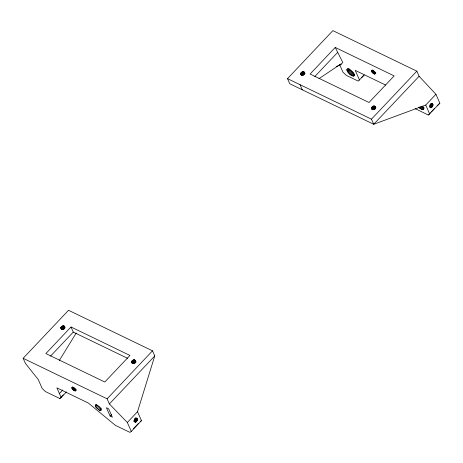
<?xml version="1.0" encoding="UTF-8"?>
<svg xmlns="http://www.w3.org/2000/svg" width="463" height="463" viewBox="0 0 463 463"><rect width="100%" height="100%" fill="white"/><g stroke="black" fill="none" stroke-linecap="round" stroke-linejoin="round"><path stroke-width="0.69" d="M137.355 419.744C134.519 413.332 132.991 428.038 137.355 419.744L134.843 418.529M60.792 328.012C65.046 320.859 66.412 332.793 60.792 328.012L61.336 329.245M131.515 362.025C135.769 354.872 137.135 366.8 131.515 362.025L132.059 363.252M300.603 73.849C304.862 66.695 306.228 78.629 300.603 73.849L301.147 75.081M371.453 108.186C375.707 101.032 377.073 112.966 371.453 108.186L372.061 109.702M432.951 105.246C430.214 98.856 428.454 113.58 432.951 105.246L430.416 104.019M61.191 397.572L56.891 387.855L88.317 403.024L115.42 425.364L129.947 432.373L131.278 431.406L127.331 422.493L137.511 411.717L154.758 355.937L152.489 350.821L68.53 310.285L23.15 358.293L25.419 363.409L38.221 379.475L42.15 388.382L45.293 391.507L59.854 398.539L66.527 391.93M95.216 405.484L95.459 404.946L96.119 404.83L99.418 406.855L101.038 409.06L101.021 410.473L99.371 410.27L96.084 407.44L95.216 405.484L96.188 404.454M59.322 360.48L76.204 333.042M348.98 68.703L347.14 70.891C348.506 73.27 351.023 76.297 353.992 75.938L354.189 75.66C353.923 72.454 350.352 68.952 347.117 69.149L347.14 70.891L349.061 68.865M75.608 389.748C74.641 393 69.705 386.402 73.015 387.346C74.178 387.982 75.261 388.966 75.724 390.24C75.857 391.681 73.432 390.512 75.643 389.759M435.932 94.284L425.746 105.06L373.722 124.281L289.763 83.751L287.494 78.635L332.874 30.627L416.839 71.157L419.102 76.273L435.932 94.284L439.85 103.214L428.35 115.021L415.132 108.631M71.007 326.976L45.872 353.57L104.806 382.021L129.941 355.428L71.007 326.976L73.276 332.093L127.678 358.356M335.224 47.452L310.088 74.045L369.023 102.497L394.158 75.903L335.224 47.452L342.88 62.638L319.007 78.617M50.6 356.082L73.276 332.093M314.817 76.557L337.492 52.568M346.932 70.312L348.396 68.767M347.47 71.533L349.692 69.184M347.916 72.211L350.3 69.681M348.46 72.894L350.844 70.37M349.073 73.565L351.458 71.036M349.739 74.19L352.129 71.667M350.433 74.751L352.818 72.228M351.128 75.226L353.512 72.697M351.926 75.66L353.83 73.64M352.696 75.984L354.606 73.964M353.228 76.1L354.664 74.589M353.668 76.088L354.623 75.075M59.414 393.556L62.812 389.962M361.591 77.506L363.53 75.457M339.541 64.444L342.927 72.118L346.365 75.388L358.2 81.1L364.381 75M59.854 398.539L63.246 394.945M71.806 387.826L72.778 386.802M371.343 70.937C371.974 69.022 374.955 72.072 375.261 73.345C374.636 75.261 371.65 72.205 371.343 70.937L372.316 69.907M71.915 388.139L72.888 387.114M371.453 71.25L372.426 70.22M72.095 388.486L73.067 387.462M371.639 71.591L373.091 70.058M72.344 388.856L73.796 387.317M371.882 71.962L373.334 70.422M72.645 389.227L74.097 387.693M372.183 72.338L373.635 70.798M72.986 389.597L74.439 388.058M372.524 72.703L373.982 71.163M73.357 389.939L74.815 388.405M372.9 73.05L374.353 71.51M73.75 390.251L75.203 388.712M373.288 73.357L374.741 71.817M74.138 390.517L75.591 388.978M373.676 73.623L375.134 72.083M74.491 390.708L75.457 389.684M374.052 73.825L375.018 72.801M74.856 390.865L75.828 389.834M374.399 73.97L375.366 72.946M75.162 390.934L76.135 389.91M374.7 74.039L375.672 73.015M75.411 390.934L76.383 389.904M374.949 74.039L375.921 73.015M95.436 406.358L96.894 404.818M96.084 407.44L98.029 405.385M97.062 408.563L99.001 406.508M127.331 422.493L109.378 403.944L107.115 398.828L152.489 350.821M419.102 76.273L373.722 124.281L371.459 119.165L416.839 71.157M98.214 409.558L100.153 407.504M99.371 410.27L101.31 408.216M100.355 410.588L101.328 409.564M109.378 403.944L154.758 355.937M110.113 416.081L106.397 407.706L108.637 408.788L112.353 417.163L110.113 416.081L111.566 414.541M418.564 107.109L419.229 107.734L420.184 106.727M419.229 107.734L419.924 108.296L421.834 106.276M419.924 108.296L420.612 108.77L423.003 106.241M420.612 108.77L421.417 109.204L423.327 107.184M421.417 109.204L422.187 109.528L424.096 107.509M422.187 109.528L422.719 109.65L423.674 108.637M422.719 109.65L424.114 108.62M428.35 115.021L430.295 112.972M431.261 111.948L434.659 108.354M437.084 105.79L439.85 103.214M133.344 428.784L138.194 423.651M131.278 431.406L141.464 420.635L137.511 411.717M140.573 421.278L141.464 420.635M423.159 109.633L423.743 108.811L422.684 106.426M336.207 66.626L341.526 64.398M430.086 105.564L432.407 106.646M431.551 103.573L432.807 104.169M431.435 103.382L432.702 103.996M431.053 103.625L432.94 104.534M431.082 103.961L432.974 104.875M430.306 104.395L432.876 105.633M430.144 104.765L432.749 106.021M429.699 105.014L432.569 106.397M430.04 105.633L432.349 106.745M429.786 105.934L432.095 107.051M385.644 85.059L355.202 70.364L359.531 80.134M430.086 106.473L431.817 107.306M429.809 106.664L431.528 107.497M429.936 106.988L431.238 107.619M429.67 107.046L430.955 107.665M287.494 78.635L371.459 119.165M23.15 358.293L107.115 398.828M135.769 417.817L137.1 418.488M135.995 418.13L137.245 418.731M136.093 418.43L137.337 419.027M135.503 418.465L137.378 419.368M134.745 418.905L137.279 420.132M134.594 419.281L137.152 420.52M134.397 419.652L136.973 420.896M134.814 420.306L136.753 421.243M133.905 420.3L136.498 421.55M134.282 420.867L136.226 421.805M134.004 421.058L135.937 421.996M133.726 421.185L135.642 422.117M375.314 106.64L375.858 107.867M375.111 106.421L375.655 107.647M374.839 106.253L375.655 108.093M374.521 106.137L375.337 107.977M374.156 106.079L375.25 108.539M373.774 106.085L375.134 109.158M373.375 106.154L374.735 109.227M372.981 106.282L374.341 109.349L373.965 109.534L372.605 106.461M372.264 106.693L373.624 109.76M371.968 106.959L373.062 109.413M371.737 107.248L372.825 109.708M371.569 107.561L372.385 109.401M371.471 107.879L372.287 109.719M304.469 72.303L305.013 73.53M304.26 72.083L304.804 73.316M303.994 71.915L304.81 73.756M303.67 71.8L304.486 73.64M303.311 71.748L304.399 74.202M302.924 71.753L304.012 74.207M302.524 71.817L303.884 74.89M302.131 71.944L303.491 75.018L303.115 75.197L301.754 72.13M301.419 72.355L302.779 75.423M301.124 72.622L302.212 75.075M300.886 72.917L301.974 75.371M300.719 73.223L301.535 75.07M300.626 73.542L301.442 75.382M300.03 84.683L302.298 89.805M135.375 360.48L135.925 361.707M135.173 360.26L135.989 362.101M134.901 360.087L135.717 361.933M134.583 359.977L135.399 361.817M134.224 359.919L135.312 362.373M133.836 359.925L135.196 362.998M133.437 359.994L134.797 363.061M133.043 360.121L134.403 363.189M132.667 360.301L134.027 363.368M132.325 360.527L133.413 362.986M132.036 360.793L133.124 363.252M131.799 361.088L132.615 362.928M131.631 361.4L132.447 363.241M131.533 361.713L132.077 362.946M64.45 326.247L64.994 327.474M64.178 326.079L64.994 327.92M63.859 325.964L64.675 327.804M63.495 325.911L64.583 328.365M63.107 325.917L64.201 328.371M62.713 325.981L64.073 329.054M62.32 326.108L63.68 329.181M61.944 326.293L63.304 329.361M61.602 326.519L62.962 329.587M61.307 326.785L62.395 329.239M61.075 327.081L62.164 329.534M60.902 327.387L61.724 329.234M60.809 327.706L61.625 329.546M425.746 105.06L429.664 113.991M347.782 68.837L346.856 69.82L347.777 68.848M432.847 104.239L431.585 103.631L432.847 104.239"/></g></svg>
